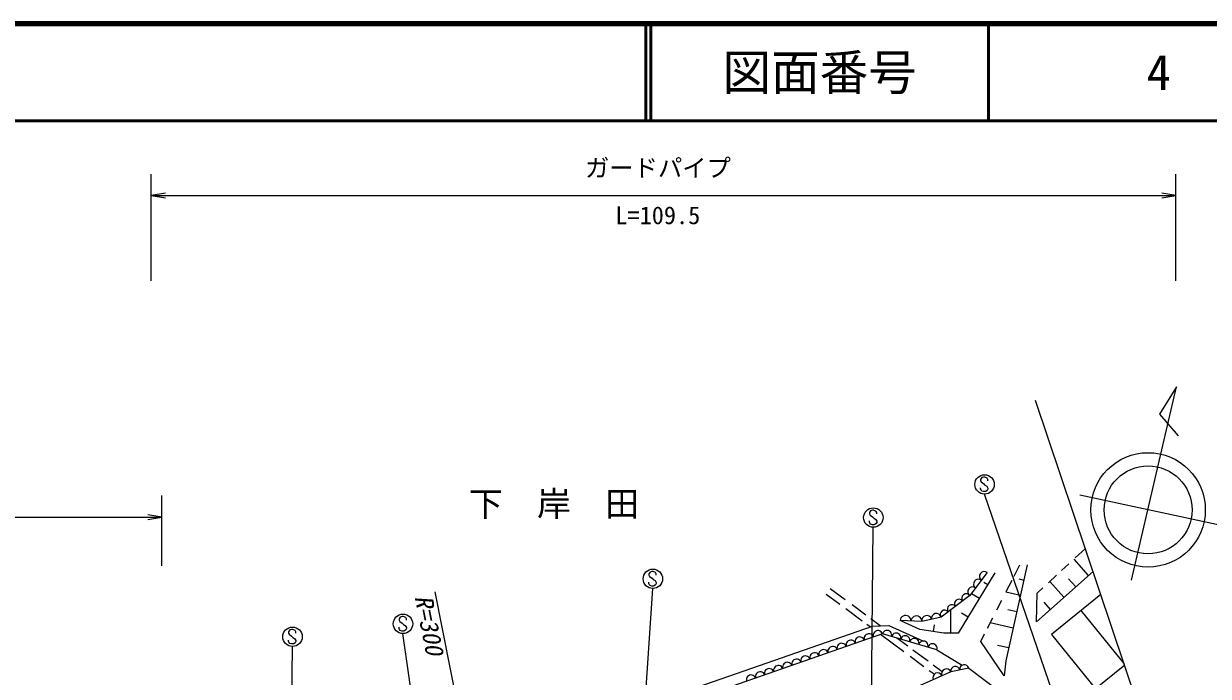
# Model space of a CAD drawing. Units: millimetres, scale not verified. Extents: x 40000 to 680000, y 20000 to 380000.
# Drawn here: x 444760 to 566592, y 312877 to 380000 of the extents above; entities that cross this region are included whole.
import ezdxf
from ezdxf.enums import TextEntityAlignment as Align

# ---------------------------------------------------------------- set-up
doc = ezdxf.new("R2010")
doc.units = ezdxf.units.MM
doc.header["$LTSCALE"] = 1000
for name, color, linetype, lineweight in [('M-BGD', 7, 'Continuous', 13), ('M-BMK-SRVR', 3, 'Continuous', 13), ('M-STR-HTXT', 7, 'Continuous', 13), ('M-STR-STR3', 7, 'Continuous', 13), ('M-STR-STRC', 7, 'Continuous', 13), ('M-TTL', 7, 'Continuous', 13), ('M-TTL-LINE', 7, 'Continuous', 50)]:
    doc.layers.add(name, color=color, linetype=linetype, lineweight=lineweight)
doc.layers.add('M-TTL-TXT', color=7, linetype='Continuous')
doc.styles.add('ＭＳ ゴシック', font='')
doc.styles.get('ＭＳ ゴシック').set_extended_font_data('MS Gothic')

# ---------------------------------------------------------------- blocks, each defined once
blk = doc.blocks.new('open_arrow')
at = {"color": 0, "linetype": 'Continuous', "lineweight": -2}
blk.add_lwpolyline([(7.5, 1.25), (0, 0), (7.5, -1.25)], dxfattribs=at)

msp = doc.modelspace()

# ---------------------------------------------------------------- linework, layer by layer
at = {"layer": 'M-BGD'}
for p, q in [((552909, 325053), (553949, 326014)), ((547976, 324346), (545772, 314480)), ((546612, 323185), (547205, 324346)), ((551510, 323758), (552262, 324454)), ((552756, 324911), (554250, 323234)), ((544648, 323504), (540851, 317331)), ((543840, 323553), (542051, 321177)), ((547095, 322894), (547626, 322776)), ((554739, 323670), (548915, 318479)), ((550151, 322501), (550991, 323278)), ((552230, 322888), (552952, 322078)), ((529234, 320742), (527710, 321870)), ((543521, 322548), (543912, 322308)), ((545805, 321604), (546403, 322775)), ((548980, 321418), (549565, 321960)), ((550294, 322634), (551748, 321004)), ((528701, 320265), (527293, 321308)), ((542051, 321177), (539112, 318947)), ((542225, 321407), (543047, 320902)), ((544834, 319701), (545342, 320697)), ((545783, 321560), (547279, 321225)), ((548915, 318479), (548980, 321418)), ((549666, 320504), (550339, 319748)), ((555541, 321289), (550476, 317191)), ((530999, 318564), (529305, 319818)), ((531377, 319155), (529948, 320213)), ((540092, 319690), (540092, 317331)), ((541218, 319413), (541881, 319005)), ((545968, 319759), (546905, 319549)), ((557932, 314193), (553516, 319651)), ((513351, 311526), (532064, 318037)), ((531823, 317953), (531489, 318201)), ((532842, 318070), (531874, 318787)), ((532064, 318037), (533747, 318107)), ((533747, 318107), (537304, 316501)), ((536932, 317698), (534898, 318604)), ((537127, 318506), (534898, 318604)), ((539112, 318947), (537127, 318506)), ((538401, 318163), (538302, 317495)), ((543877, 317828), (544420, 318891)), ((544172, 318404), (546531, 317877)), ((533088, 317249), (515384, 311058)), ((535274, 315398), (532882, 317170)), ((538685, 315603), (533088, 317249)), ((535687, 315963), (534549, 316806)), ((539406, 317331), (536932, 317698)), ((540851, 317331), (539406, 317331)), ((543181, 316464), (543573, 317232)), ((550476, 317191), (555004, 311594)), ((537768, 314422), (536204, 315581)), ((538685, 315603), (541281, 314030)), ((545606, 312936), (543181, 316464)), ((544914, 316084), (546073, 315826)), ((537349, 313862), (535919, 314921)), ((545772, 314480), (545606, 312936)), ((540113, 313333), (522798, 305670)), ((538398, 313085), (537898, 313455)), ((539211, 313354), (538297, 314031)), ((541949, 313704), (540113, 313333)), ((541949, 313704), (545609, 310974)), ((557993, 314012), (555004, 311594))]:
    msp.add_line(p, q, dxfattribs=at)
for centre, radius, start, end in [((542945, 322365), 496, 53.03571, 233.03571), ((543542, 323157), 496, 53.03571, 233.03571), ((542349, 321573), 496, 53.03571, 233.03571), ((540949, 320341), 461, 37.17425, 217.17425), ((541684, 320898), 461, 37.17425, 217.17425), ((538616, 318837), 508, 12.52881, 192.52881), ((539479, 319226), 461, 37.17425, 217.17425), ((540214, 319783), 461, 37.17425, 217.17425), ((535456, 318580), 558, 357.48312, 177.48312), ((536570, 318531), 558, 357.48312, 177.48312), ((537624, 318617), 508, 12.52881, 192.52881), ((530758, 316434), 494, 19.27312, 199.27312), ((531690, 316760), 494, 19.27312, 199.27312), ((532622, 317086), 494, 19.27312, 199.27312), ((533554, 317112), 486, 343.61951, 163.61951), ((534487, 316837), 486, 343.61951, 163.61951), ((535420, 316563), 486, 343.61951, 163.61951), ((536353, 316289), 486, 343.61951, 163.61951), ((527031, 315131), 494, 19.27312, 199.27312), ((527963, 315457), 494, 19.27312, 199.27312), ((528894, 315783), 494, 19.27312, 199.27312), ((529826, 316108), 494, 19.27312, 199.27312), ((537286, 316015), 486, 343.61951, 163.61951), ((538219, 315740), 486, 343.61951, 163.61951), ((524236, 314153), 494, 19.27312, 199.27312), ((525167, 314479), 494, 19.27312, 199.27312), ((526099, 314805), 494, 19.27312, 199.27312), ((520508, 312850), 494, 19.27312, 199.27312), ((521440, 313176), 494, 19.27312, 199.27312), ((522372, 313502), 494, 19.27312, 199.27312), ((523304, 313828), 494, 19.27312, 199.27312), ((538746, 312729), 498, 23.87308, 203.87308), ((539657, 313132), 498, 23.87308, 203.87308), ((540572, 313426), 468, 11.39701, 191.39701), ((541490, 313611), 468, 11.39701, 191.39701), ((519577, 312524), 494, 19.27312, 199.27312)]:
    msp.add_arc(centre, radius, start, end, dxfattribs=at)
at = {"layer": 'M-BMK-SRVR'}
for p, q in [((558692, 322776), (563316, 342647)), ((563316, 342647), (561577, 339851)), ((564952, 293361), (548811, 341261)), ((561577, 339851), (563498, 337599)), ((553387, 331541), (567899, 328419))]:
    msp.add_line(p, q, dxfattribs=at)
for radius in [5885, 4520]:
    msp.add_circle((560398, 329992), radius, dxfattribs=at)
at = {"layer": 'M-STR-HTXT'}
msp.add_line((496778, 272641), (487067, 321580), dxfattribs=at)
at = {"layer": 'M-STR-STR3'}
for p, q in [((457882, 353552), (457882, 364535)), ((563248, 353552), (563248, 364535)), ((457882, 362316), (563248, 362316)), ((458962, 324234), (458962, 331489)), ((420822, 329234), (458962, 329234))]:
    msp.add_line(p, q, dxfattribs=at)
at = {"layer": 'M-STR-STRC'}
for p, q in [((543295, 333309), (543172, 333125)), ((543172, 333125), (543174, 332993)), ((543174, 332993), (543237, 332864)), ((543237, 332864), (543493, 332683)), ((543488, 333375), (543295, 333309)), ((543609, 333373), (543488, 333375)), ((543493, 332683), (543622, 332551)), ((543859, 333254), (543609, 333373)), ((543922, 333122), (543859, 333254)), ((543922, 332993), (543922, 333122)), ((543174, 332146), (543172, 332267)), ((543214, 332043), (543174, 332146)), ((543298, 331932), (543214, 332043)), ((543485, 331872), (543298, 331932)), ((543619, 331872), (543485, 331872)), ((556641, 293640), (543569, 331613)), ((543719, 331901), (543619, 331872)), ((543622, 332551), (543801, 332435)), ((543862, 331993), (543719, 331901)), ((543801, 332435), (543927, 332235)), ((543922, 332124), (543862, 331993)), ((543927, 332235), (543922, 332124)), ((531859, 329899), (531735, 329714)), ((531735, 329714), (531738, 329583)), ((531738, 329583), (531801, 329453)), ((531801, 329453), (532057, 329272)), ((532051, 329964), (531859, 329899)), ((532173, 329962), (532051, 329964)), ((532057, 329272), (532186, 329140)), ((532423, 329843), (532173, 329962)), ((532186, 329140), (532365, 329024)), ((532365, 329024), (532491, 328824)), ((532486, 329712), (532423, 329843)), ((532486, 329583), (532486, 329712)), ((531738, 328735), (531735, 328856)), ((531736, 285723), (532133, 328202)), ((531777, 328632), (531738, 328735)), ((531862, 328521), (531777, 328632)), ((532049, 328461), (531862, 328521)), ((532183, 328461), (532049, 328461)), ((532283, 328490), (532183, 328461)), ((532425, 328582), (532283, 328490)), ((532486, 328713), (532425, 328582)), ((532491, 328824), (532486, 328713)), ((509184, 323603), (509060, 323419)), ((509060, 323419), (509063, 323287)), ((509063, 323287), (509126, 323158)), ((509126, 323158), (509381, 322976)), ((509376, 323669), (509184, 323603)), ((509497, 323666), (509376, 323669)), ((509381, 322976), (509510, 322844)), ((509747, 323548), (509497, 323666)), ((509811, 323416), (509747, 323548)), ((509811, 323287), (509811, 323416)), ((506589, 278864), (509457, 321906)), ((509063, 322439), (509060, 322560)), ((509102, 322336), (509063, 322439)), ((509186, 322226), (509102, 322336)), ((509373, 322165), (509186, 322226)), ((509508, 322165), (509373, 322165)), ((509608, 322194), (509508, 322165)), ((509510, 322844), (509689, 322729)), ((509750, 322286), (509608, 322194)), ((509689, 322729), (509816, 322528)), ((509811, 322418), (509750, 322286)), ((509816, 322528), (509811, 322418)), ((483489, 318972), (483365, 318788)), ((483365, 318788), (483367, 318656)), ((483367, 318656), (483431, 318527)), ((483431, 318527), (483686, 318345)), ((483681, 319038), (483489, 318972)), ((483802, 319035), (483681, 319038)), ((483686, 318345), (483815, 318214)), ((484052, 318917), (483802, 319035)), ((483815, 318214), (483994, 318098)), ((483994, 318098), (484121, 317898)), ((484115, 318785), (484052, 318917)), ((484115, 318656), (484115, 318785)), ((472121, 317641), (471997, 317456)), ((471997, 317456), (471999, 317325)), ((471999, 317325), (472063, 317196)), ((472063, 317196), (472318, 317014)), ((472313, 317707), (472121, 317641)), ((472434, 317704), (472313, 317707)), ((472318, 317014), (472447, 316882)), ((472684, 317585), (472434, 317704)), ((472447, 316882), (472626, 316766)), ((472626, 316766), (472753, 316566)), ((472747, 317454), (472684, 317585)), ((472747, 317325), (472747, 317454)), ((483367, 317808), (483365, 317929)), ((483407, 317705), (483367, 317808)), ((483491, 317595), (483407, 317705)), ((483678, 317534), (483491, 317595)), ((483812, 317534), (483678, 317534)), ((489719, 275407), (483762, 317275)), ((483913, 317563), (483812, 317534)), ((484055, 317655), (483913, 317563)), ((484115, 317787), (484055, 317655)), ((484121, 317898), (484115, 317787)), ((471999, 316477), (471997, 316598)), ((472039, 316374), (471999, 316477)), ((472123, 316263), (472039, 316374)), ((472054, 273295), (472394, 315944)), ((472310, 316203), (472123, 316263)), ((472444, 316203), (472310, 316203)), ((472545, 316232), (472444, 316203)), ((472687, 316324), (472545, 316232)), ((472747, 316456), (472687, 316324)), ((472753, 316566), (472747, 316456))]:
    msp.add_line(p, q, dxfattribs=at)
for centre in [(543579, 332613), (532143, 329202), (509467, 322906), (483772, 318275), (472404, 316944)]:
    msp.add_circle(centre, 1000, dxfattribs=at)
at = {"layer": 'M-TTL', "color": 2, "lineweight": 140}
msp.add_line((680000, 380000), (40000, 380000), dxfattribs=at)
at = {"layer": 'M-TTL-LINE'}
for p, q in [((508747, 380000), (508747, 370000)), ((509247, 380000), (509247, 370000)), ((543997, 380000), (543997, 370000)), ((40000, 370000), (680000, 370000))]:
    msp.add_line(p, q, dxfattribs=at)

# ---------------------------------------------------------------- block references
at = {"layer": 'M-STR-STR3', "xscale": 193, "yscale": 193}
msp.add_blockref('open_arrow', (457882, 362316), dxfattribs=at)
at = {"layer": 'M-STR-STR3', "xscale": 193, "yscale": 193, "rotation": 180}
for p in [(563248, 362316), (458962, 329234)]:
    msp.add_blockref('open_arrow', p, dxfattribs=at)

# ---------------------------------------------------------------- texts
at = {"layer": 'M-STR-HTXT', "style": 'ＭＳ ゴシック'}
msp.add_text('下\u3000岸\u3000田', height=2566, dxfattribs=at).set_placement((490546, 328558), align=Align.BOTTOM_LEFT)
at = {"layer": 'M-STR-HTXT', "style": 'ＭＳ ゴシック', "oblique": 15}
msp.add_text('R=300', height=1833, rotation=281.372, dxfattribs=at).set_placement((484415, 320954), align=Align.BOTTOM_LEFT)
at = {"layer": 'M-STR-STR3', "style": 'ＭＳ ゴシック'}
for s, p in [('ガードパイプ', (502489, 363704)), ('L=109.5', (505614, 358829))]:
    msp.add_text(s, height=1833, dxfattribs=at).set_placement(p, align=Align.BOTTOM_LEFT)
at = {"layer": 'M-TTL-TXT', "style": 'ＭＳ ゴシック'}
for s, p in [('図面番号', (526622, 375000)), ('4', (561497, 375000))]:
    msp.add_text(s, height=3666, dxfattribs=at).set_placement(p, align=Align.MIDDLE_CENTER)

doc.saveas('drawing.dxf')
